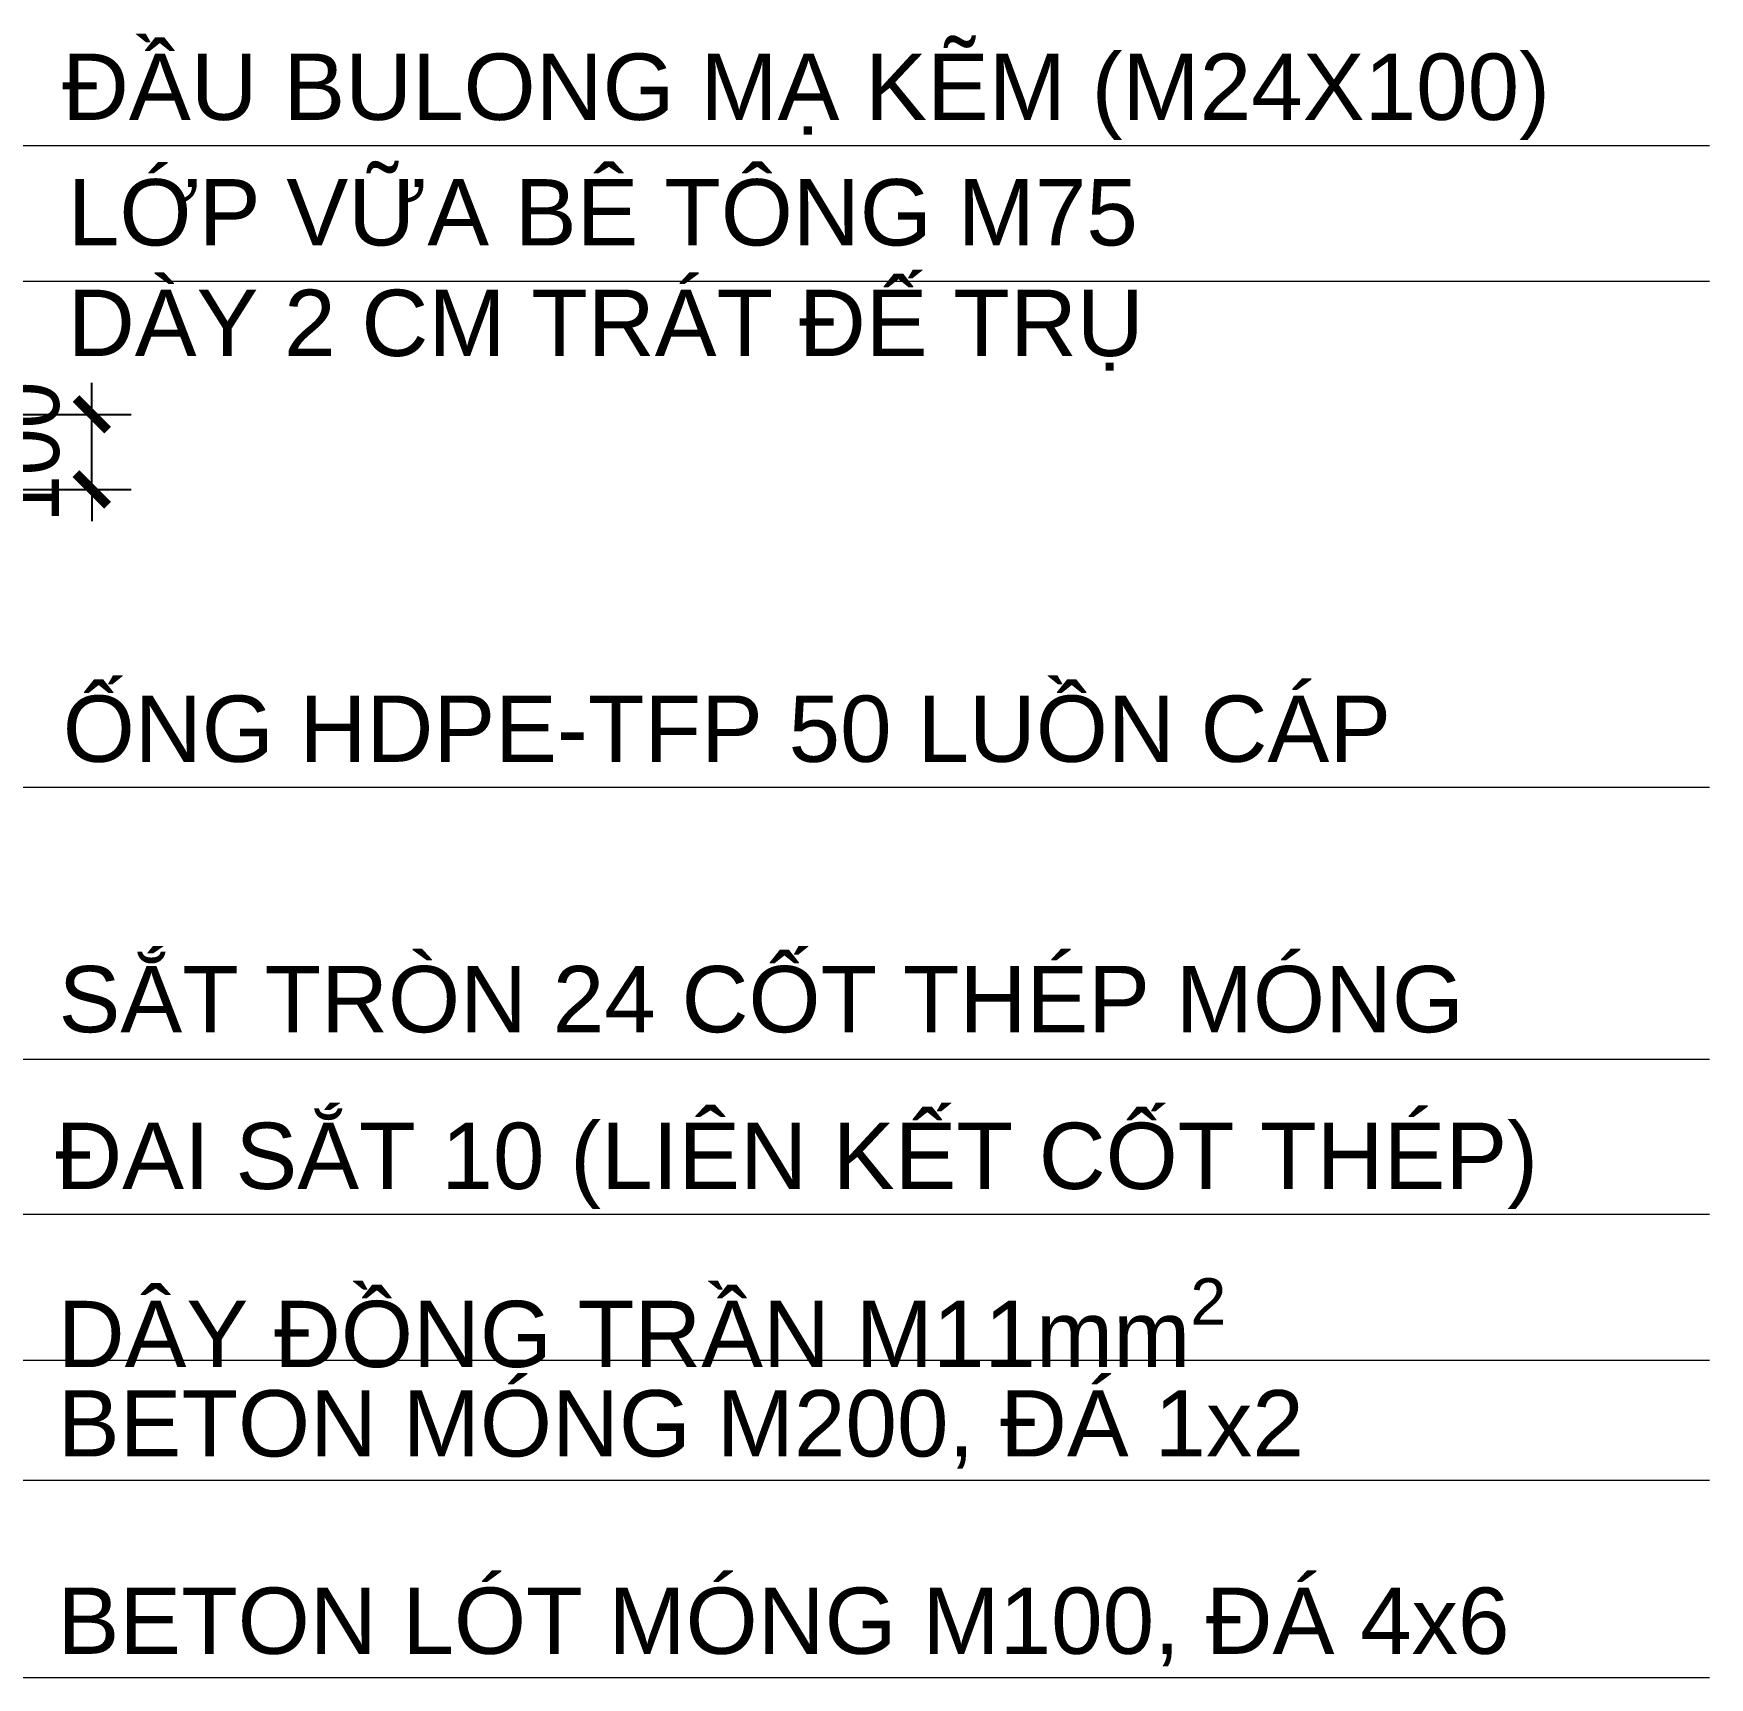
# Model space of a CAD drawing. Header units: inches. Extents: x 245672 to 1592568, y 1207716 to 2415717.
# Drawn here: x 612680.84 to 612702.07, y 1207735.57 to 1207756.39 of the extents above; entities that cross this region are included whole.
import ezdxf

# ---------------------------------------------------------------- set-up
doc = ezdxf.new("R2010")
doc.units = ezdxf.units.IN
doc.header["$MEASUREMENT"] = 0
doc.layers.add('KHUNG 1', color=7, linetype='Continuous', lineweight=15)
doc.styles.add('arial', font='arial.ttf')
doc.styles.add('ARIAL_0.9', font='arial.ttf', dxfattribs={"width": 0.9})
doc.dimstyles.new('A3-1', dxfattribs={"dimscale": 0.5, "dimtxt": 1.7, "dimasz": 0.8, "dimexe": 1, "dimexo": 2.5, "dimgap": 0.8, "dimtad": 1, "dimdec": 3, "dimdsep": 46, "dimtxsty": 'ARIAL_0.9', "dimblk": 'ARCHTICK', "dimcen": 0.5, "dimdle": 1, "dimclrd": 256, "dimclre": 256, "dimclrt": 256, "dimazin": 0, "dimtfac": 1, "dimtdec": 3, "dimtix": 1, "dimtmove": 2, "dimatfit": 3, "dimldrblk": 'DOT', "dimfxl": 1, "dimlwd": -1, "dimlwe": -1, "dimarcsym": 0})

# ---------------------------------------------------------------- blocks, each defined once
blk = doc.blocks.new('CT MONG TRU')
at = {"color": 251}
for p, q in [((220.2, 1524.9), (2271.8, 1524.9)), ((231.3, 1381.6), (2271.8, 1381.6)), ((2271.8, 847.1), (479.6, 847.1)), ((2271.8, 560.2), (453.6, 560.2)), ((2271.8, 396.5), (466.1, 396.5)), ((2271.8, 242.5), (435.2, 242.5)), ((2271.8, 115.7), (466.1, 115.7)), ((383, -92), (2271.8, -92))]:
    blk.add_line(p, q, dxfattribs=at)
at = {"color": 7, "char_height": 70, "width": 2085.353, "attachment_point": 1, "line_spacing_factor": 1.2, "style": 'arial'}
for s, insert in [('{\\fArial|b0|i0|c0|p34;ĐẦU BULONG MẠ KẼM} (M24X100)', (533.3, 1621.8)), ('LỚP VỮA BÊ TÔNG M75', (539.5, 1489.3)), ('DÀY 2 CM TRÁT ĐẾ TRỤ', (539.5, 1372.6)), ('ỐNG HDPE-TFP 50 LUỒN CÁP', (534.1, 944.3)), ('SẮT TRÒN 24 CỐT THÉP MÓNG', (529.7, 658.9)), ('ĐAI SẮT 10 (LIÊN KẾT CỐT THÉP)', (526.2, 493.5)), ('\\A1;DÂY ĐỒNG TRẦN M11mm{\\H0.7x;\\S2^ ;}', (528.8, 329.3)), ('BETON MÓNG M200, ĐÁ 1x2', (528.9, 211.2)), ('BETON LÓT MÓNG M100, ĐÁ 4x6', (528.6, 2.9))]:
    blk.add_mtext(s, dxfattribs=dict(at, insert=insert))
blk = doc.blocks.new('_ARCHTICK')
at = {"color": 0, "linetype": 'ByBlock', "const_width": 0.3}
blk.add_lwpolyline([(-0.5, -0.5), (0.5, 0.5)], dxfattribs=at)
blk = doc.blocks.new('*D31')
at = {"transparency": 16777216}
for p, q in [((612681.581, 1207751.565), (612681.581, 1207751.965)), ((612678.394, 1207751.565), (612682.081, 1207751.565)), ((612681.581, 1207750.615), (612681.581, 1207751.565)), ((612678.394, 1207750.615), (612682.081, 1207750.615)), ((612681.581, 1207750.615), (612681.581, 1207750.215))]:
    blk.add_line(p, q, dxfattribs=at)
at = {"layer": 'Defpoints', "color": 0, "transparency": 16777216}
for p in [(612677.144, 1207751.565), (612681.581, 1207751.565), (612677.144, 1207750.615)]:
    blk.add_point(p, dxfattribs=at)
at = {"transparency": 16777216, "xscale": 0.4, "yscale": 0.4, "zscale": 0.4}
for p, rotation in [((612681.581, 1207751.565), 270), ((612681.581, 1207750.615), 90)]:
    blk.add_blockref('_ARCHTICK', p, dxfattribs=dict(at, rotation=rotation))
at = {"transparency": 16777216, "insert": (612680.747, 1207751.09), "char_height": 0.85, "attachment_point": 5, "rotation": 90, "style": 'ARIAL_0.9'}
blk.add_mtext('100', dxfattribs=at)
blk = doc.blocks.new('_Dot')
at = {"color": 0, "linetype": 'ByBlock', "lineweight": -2}
blk.add_line((-0.5, 0), (-1, 0), dxfattribs=at)
at = {"color": 0, "linetype": 'ByBlock', "const_width": 0.5}
blk.add_lwpolyline([(-0.25, 0, 1), (0.25, 0, 1)], format="xyb", close=True, dxfattribs=at)

msp = doc.modelspace()

# ---------------------------------------------------------------- block references
at = {"layer": 'KHUNG 1', "color": 200, "xscale": 0.01199999998882411, "yscale": 0.01199999998882411, "zscale": 0.01199999998882411}
msp.add_blockref('CT MONG TRU', (612674.8042, 1207736.6731), dxfattribs=at)

# ---------------------------------------------------------------- dimensions: what is measured, and where the dimension line sits
dim = msp.add_linear_dim(base=(612681.5812, 1207751.5648), p1=(612677.1437, 1207750.6152), p2=(612677.1437, 1207751.5648), angle=90, text='100', dimstyle='A3-1')
dim.commit()
dim.dimension.update_dxf_attribs({"geometry": '*D31', "text_midpoint": (612680.7472, 1207751.09)})

doc.saveas('drawing.dxf')
